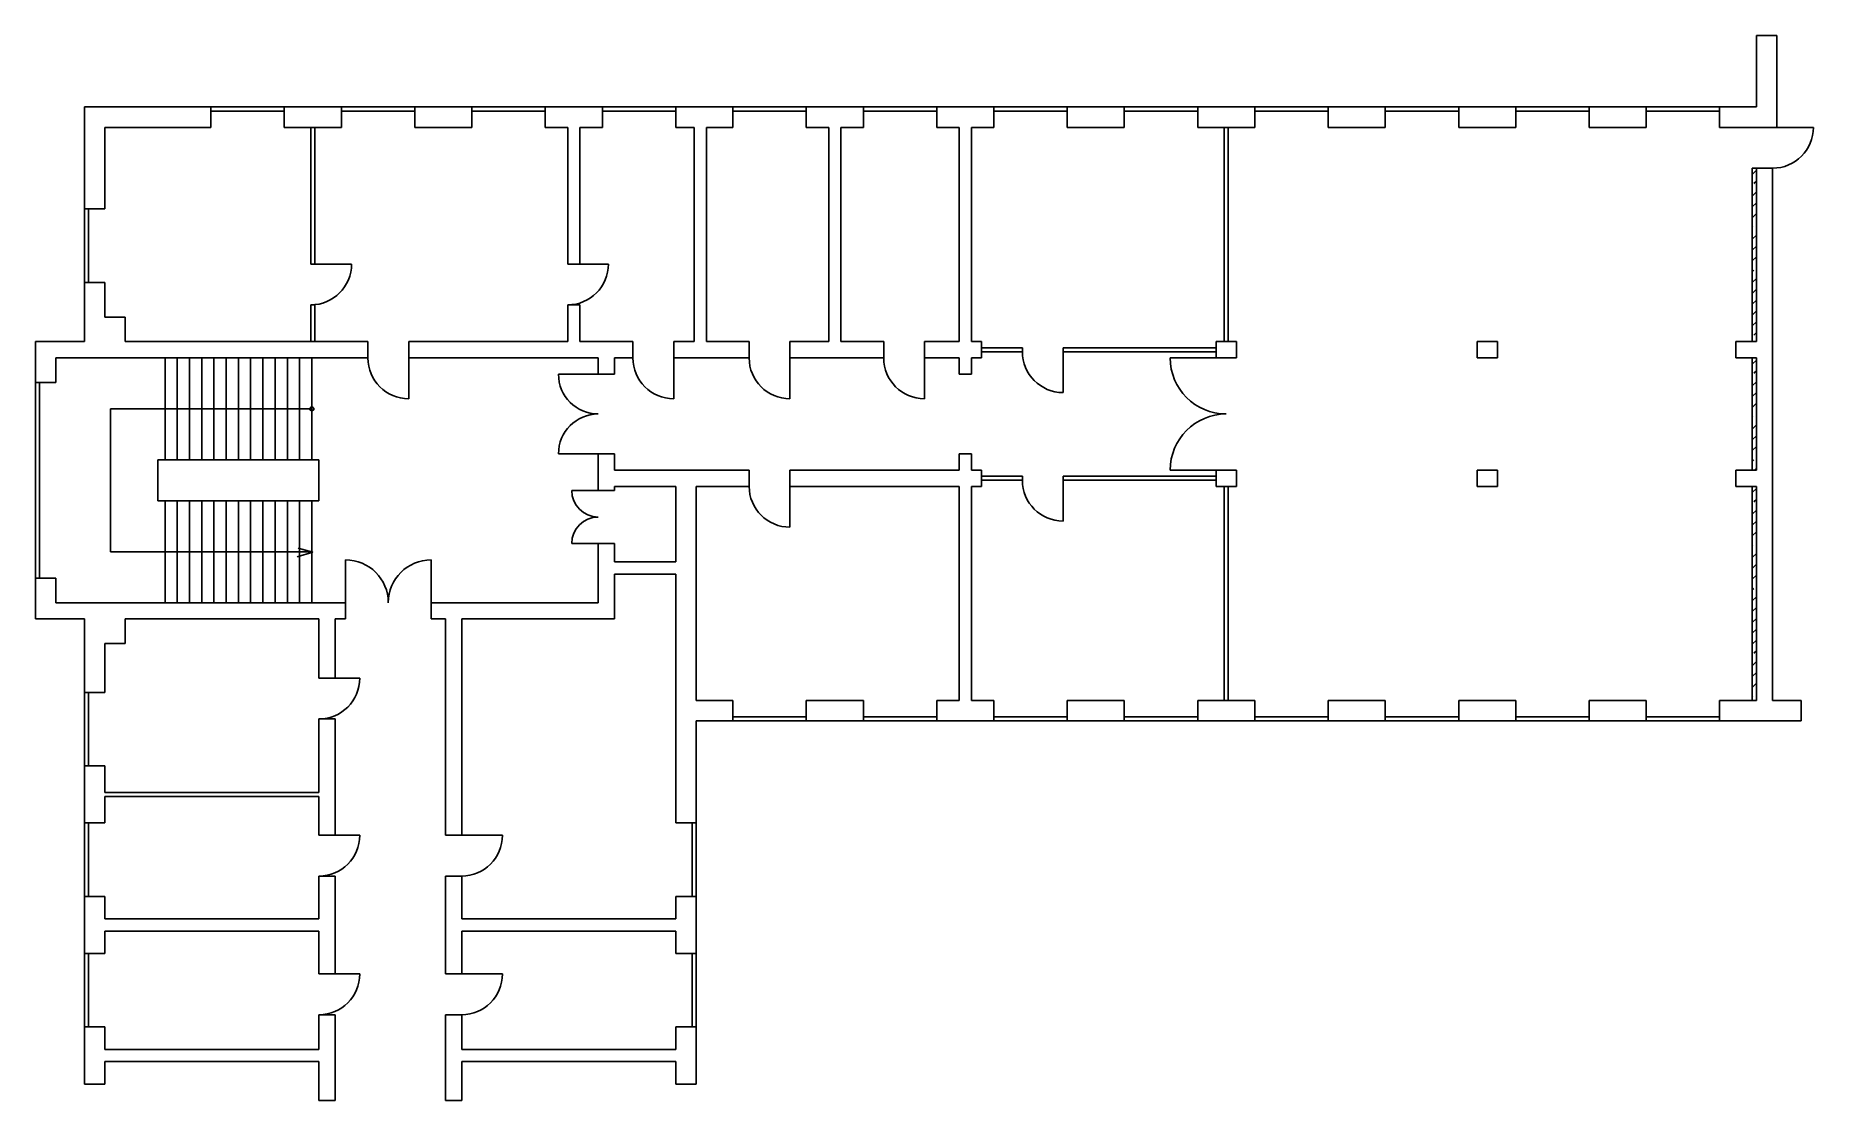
# Model space of a CAD drawing. Extents: x 380 to 4740, y 65 to 2675.
import ezdxf

# ---------------------------------------------------------------- set-up
doc = ezdxf.new("R2010")
doc.units = 0
doc.header["$LTSCALE"] = 25
doc.layers.get('0').update_dxf_attribs({"linetype": 'CONTINUOUS'})

# ---------------------------------------------------------------- blocks, each defined once
blk = doc.blocks.new('ZW1')
for p, q in [((0, -250), (0, 0)), ((0, 0), (310, 0)), ((310, 0), (310, -50)), ((50, -50), (50, -250)), ((310, -50), (50, -50)), ((50, -250), (0, -250))]:
    blk.add_line(p, q)
blk = doc.blocks.new('FENSTER')
for p, q in [((0, 0), (180, 0)), ((0, -10), (0, 0)), ((180, 0), (180, -10)), ((180, -10), (0, -10))]:
    blk.add_line(p, q)
blk = doc.blocks.new('ZW2')
for p, q in [((0, -50), (0, 0)), ((0, 0), (140, 0)), ((140, 0), (140, -50)), ((140, -50), (0, -50))]:
    blk.add_line(p, q)
blk = doc.blocks.new('ZW3')
for p, q in [((0, 0), (140, 0)), ((0, -50), (0, 0)), ((140, 0), (140, -50)), ((55, -50), (0, -50)), ((55, -385), (55, -50)), ((85, -50), (85, -385)), ((140, -50), (85, -50)), ((85, -385), (55, -385))]:
    blk.add_line(p, q)
blk = doc.blocks.new('ZW4')
for p, q in [((390, 0), (390, 90)), ((390, 90), (420, 90)), ((420, 90), (420, 0)), ((0, 0), (390, 0)), ((0, -40), (0, 0)), ((420, 0), (550, 0)), ((550, 0), (550, -40)), ((465, -40), (0, -40)), ((465, -80), (465, -40)), ((550, -40), (505, -40)), ((505, -40), (505, -80)), ((505, -80), (465, -80))]:
    blk.add_line(p, q)
blk = doc.blocks.new('ZW5')
for p, q in [((120, 0), (120, 145)), ((120, 145), (170, 145)), ((170, 145), (170, 60)), ((170, 60), (220, 60)), ((220, 60), (220, 0)), ((0, -100), (0, 0)), ((0, 0), (120, 0)), ((220, 0), (815, 0)), ((815, 0), (815, -40)), ((815, -40), (50, -40)), ((50, -40), (50, -100)), ((50, -100), (0, -100))]:
    blk.add_line(p, q)
blk = doc.blocks.new('GW1')
for p, q in [((0, -335), (0, 0)), ((0, 0), (10, 0)), ((10, 0), (10, -335)), ((10, -335), (0, -335))]:
    blk.add_line(p, q)
blk = doc.blocks.new('GW2')
for p, q in [((0, -90), (0, 0)), ((0, 0), (10, 0)), ((10, 0), (10, -90)), ((10, -90), (0, -90))]:
    blk.add_line(p, q)
blk = doc.blocks.new('ZW6')
for p, q in [((0, 0), (140, 0)), ((0, -50), (0, 0)), ((140, 0), (140, -50)), ((45, -50), (0, -50)), ((45, -575), (45, -50)), ((75, -50), (75, -575)), ((75, -50), (140, -50)), ((-5, -615), (-5, -575)), ((-5, -575), (45, -575)), ((75, -575), (180, -575)), ((180, -575), (180, -615)), ((180, -615), (-5, -615))]:
    blk.add_line(p, q)
blk = doc.blocks.new('ZW7')
for p, q in [((0, 0), (140, 0)), ((0, -50), (0, 0)), ((140, 0), (140, -50)), ((55, -50), (0, -50)), ((55, -575), (55, -50)), ((140, -50), (85, -50)), ((85, -50), (85, -575)), ((-40, -575), (55, -575)), ((-40, -615), (-40, -575)), ((85, -575), (190, -575)), ((190, -575), (190, -615)), ((190, -615), (-40, -615))]:
    blk.add_line(p, q)
blk = doc.blocks.new('ZW8')
for p, q in [((0, 0), (140, 0)), ((0, -50), (0, 0)), ((140, 0), (140, -50)), ((55, -50), (0, -50)), ((55, -575), (55, -50)), ((85, -50), (85, -575)), ((140, -50), (85, -50)), ((-30, -575), (55, -575)), ((-30, -615), (-30, -575)), ((85, -575), (110, -575)), ((110, -575), (110, -615)), ((55, -615), (-30, -615)), ((55, -655), (55, -615)), ((85, -615), (85, -655)), ((110, -615), (85, -615)), ((85, -655), (55, -655))]:
    blk.add_line(p, q)
blk = doc.blocks.new('SAEULE')
for p, q in [((0, -40), (0, 0)), ((0, 0), (50, 0)), ((50, 0), (50, -40)), ((50, -40), (0, -40))]:
    blk.add_line(p, q)
blk = doc.blocks.new('GW3')
for p, q in [((0, -525), (0, 0)), ((0, 0), (10, 0)), ((10, 0), (10, -525)), ((10, -525), (0, -525))]:
    blk.add_line(p, q)
blk = doc.blocks.new('GW4')
for p, q in [((0, 0), (100, 0)), ((0, -10), (0, 0)), ((100, 0), (100, -10)), ((100, -10), (0, -10))]:
    blk.add_line(p, q)
blk = doc.blocks.new('ZW9')
for p, q in [((90, 0), (90, 175)), ((90, 175), (140, 175)), ((140, 175), (140, -50)), ((0, -50), (0, 0)), ((0, 0), (90, 0)), ((140, -50), (0, -50))]:
    blk.add_line(p, q)
blk = doc.blocks.new('ZW10')
for p, q in [((0, -425), (0, 0)), ((0, 0), (40, 0)), ((40, 0), (40, -1305)), ((-50, -425), (0, -425)), ((-50, -465), (-50, -425)), ((0, -465), (-50, -465)), ((0, -740), (0, -465)), ((-50, -740), (0, -740)), ((-50, -780), (-50, -740)), ((0, -780), (-50, -780)), ((0, -1305), (0, -780)), ((-90, -1355), (-90, -1305)), ((-90, -1305), (0, -1305)), ((40, -1305), (110, -1305)), ((110, -1305), (110, -1355)), ((110, -1355), (-90, -1355))]:
    blk.add_line(p, q)
blk = doc.blocks.new('ZW11')
for p, q in [((0, 0), (415, 0)), ((0, -40), (0, 0)), ((415, 0), (415, 40)), ((415, 40), (445, 40)), ((445, 40), (445, 0)), ((445, 0), (470, 0)), ((470, 0), (470, -40)), ((415, -40), (0, -40)), ((415, -565), (415, -40)), ((445, -40), (445, -565)), ((470, -40), (445, -40)), ((360, -565), (415, -565)), ((360, -615), (360, -565)), ((445, -565), (500, -565)), ((500, -565), (500, -615)), ((500, -615), (360, -615))]:
    blk.add_line(p, q)
blk = doc.blocks.new('ZW12')
for p, q in [((0, 0), (0, -90)), ((0, 0), (40, 0)), ((40, 0), (40, -40)), ((40, -40), (370, -40)), ((370, -40), (370, -80)), ((40, -80), (190, -80)), ((40, -90), (40, -80)), ((190, -80), (190, -265)), ((240, -80), (240, -605)), ((370, -80), (240, -80)), ((0, -90), (40, -90)), ((0, -220), (0, -365)), ((40, -220), (0, -220)), ((40, -265), (40, -220)), ((190, -265), (40, -265)), ((40, -295), (40, -405)), ((190, -295), (40, -295)), ((190, -905), (190, -295)), ((0, -365), (-410, -365)), ((-410, -405), (-410, -365)), ((-375, -405), (-410, -405)), ((-375, -935), (-375, -405)), ((40, -405), (-335, -405)), ((-335, -405), (-335, -935)), ((240, -605), (330, -605)), ((330, -605), (330, -655)), ((330, -655), (240, -655)), ((240, -655), (240, -905)), ((240, -905), (190, -905)), ((-335, -935), (-375, -935))]:
    blk.add_line(p, q)
blk = doc.blocks.new('DTUER')
for p, q in [((0, 195), (-97.5, 195)), ((-97.5, 0), (0, 0))]:
    blk.add_line(p, q)
for centre, start, end in [((0, 195), 180, 270), ((0, 0), 90, 180)]:
    blk.add_arc(centre, 97.5, start, end)
blk = doc.blocks.new('FTUER')
for p, q in [((0, 0), (-65, 0)), ((0, -130), (-65, -130))]:
    blk.add_line(p, q)
for centre, start, end in [((0, 0), 180, 270), ((0, -130), 90, 180)]:
    blk.add_arc(centre, 65, start, end)
blk = doc.blocks.new('ZW13')
for p, q in [((-615, -190), (-615, 50)), ((-615, 50), (-575, 50)), ((-575, 50), (-575, -55)), ((-50, -55), (-50, 0)), ((-50, 0), (0, 0)), ((0, 0), (0, -140)), ((-575, -55), (-50, -55)), ((-50, -85), (-575, -85)), ((-575, -85), (-575, -190)), ((-50, -140), (-50, -85)), ((0, -140), (-50, -140)), ((-575, -190), (-615, -190))]:
    blk.add_line(p, q)
blk = doc.blocks.new('ZW14')
for p, q in [((-615, -180), (-615, 30)), ((-615, 30), (-575, 30)), ((-575, 30), (-575, -55)), ((-50, -55), (-50, 0)), ((-50, 0), (0, 0)), ((0, 0), (0, -140)), ((-575, -55), (-50, -55)), ((-50, -85), (-575, -85)), ((-575, -85), (-575, -180)), ((-50, -140), (-50, -85)), ((0, -140), (-50, -140)), ((-575, -180), (-615, -180))]:
    blk.add_line(p, q)
blk = doc.blocks.new('ZW15')
at = {"xscale": -1}
blk.add_blockref('ZW14', (0, 140), dxfattribs=at)
blk = doc.blocks.new('ZW16')
at = {"xscale": -1}
blk.add_blockref('ZW13', (0, 140), dxfattribs=at)
blk = doc.blocks.new('ZW18')
for p, q in [((-760, 60), (-760, -40)), ((-710, 60), (-760, 60)), ((-710, 0), (-710, 60)), ((0, 0), (-710, 0)), ((0, -40), (0, 0)), ((-760, -40), (-640, -40)), ((-640, -40), (-640, -220)), ((-540, -40), (-65, -40)), ((-540, -100), (-540, -40)), ((-65, -40), (-65, -185)), ((-25, -185), (-25, -40)), ((-25, -40), (0, -40)), ((-590, -220), (-590, -100)), ((-590, -100), (-540, -100)), ((-65, -185), (-25, -185)), ((-640, -220), (-590, -220))]:
    blk.add_line(p, q)
blk = doc.blocks.new('FENSTER2')
for p, q in [((0, 0), (0, 480)), ((0, 480), (10, 480)), ((10, 480), (10, 0)), ((10, 0), (0, 0))]:
    blk.add_line(p, q)
blk = doc.blocks.new('DTUER2')
for p, q in [((0, 0), (0, 105)), ((210, 0), (210, 105))]:
    blk.add_line(p, q)
for centre, start, end in [((0, 0), 0, 90), ((210, 0), 90, 180)]:
    blk.add_arc(centre, 105, start, end)
blk = doc.blocks.new('ZW17')
for p, q in [((575, 115), (615, 115)), ((575, -65), (575, 115)), ((615, 115), (615, -170)), ((0, 0), (50, 0)), ((0, -140), (0, 0)), ((50, 0), (50, -65)), ((50, -65), (575, -65)), ((575, -75), (50, -75)), ((50, -75), (50, -140)), ((575, -170), (575, -75)), ((50, -140), (0, -140)), ((615, -170), (575, -170))]:
    blk.add_line(p, q)
blk = doc.blocks.new('*X35')
at = {"color": 0}
for p, q in [((4000, 1984.745674), (4010, 1994.745674)), ((4003.992148, 1962.221318), (4010, 1968.229169)), ((4000, 1931.712665), (4010, 1941.712665)), ((4000, 1905.196161), (4010, 1915.196161)), ((4000, 1878.679656), (4010, 1888.679656)), ((4000, 1825.646648), (4010, 1835.646648)), ((4003.992148, 1856.155301), (4003.992148, 1856.155301)), ((4000, 1799.130144), (4010, 1809.130144)), ((4000, 1772.613639), (4010, 1782.613639)), ((4000, 1746.097135), (4003.992148, 1750.089283)), ((4000, 1719.580631), (4010, 1729.580631)), ((4000, 1693.064126), (4010, 1703.064126)), ((4000, 1666.547622), (4010, 1676.547622)), ((4000, 1640.031118), (4010, 1650.031118)), ((4000, 1613.514613), (4010, 1623.514613)), ((4003.992148, 1590.990258), (4010, 1596.998109))]:
    blk.add_line(p, q, dxfattribs=at)
blk = doc.blocks.new('MW1')
for p, q in [((0, -425), (0, 0)), ((0, 0), (10, 0)), ((10, 0), (10, -425)), ((10, -425), (0, -425))]:
    blk.add_line(p, q)
blk.add_blockref('*X35', (-4000, -2000))
blk = doc.blocks.new('*X37')
at = {"color": 0}
for p, q in [((4000, 1984.745674), (4010, 1994.745674)), ((4003.992148, 1962.221318), (4010, 1968.229169)), ((4000, 1931.712665), (4010, 1941.712665)), ((4000, 1905.196161), (4010, 1915.196161)), ((4000, 1878.679656), (4010, 1888.679656)), ((4000, 1825.646648), (4010, 1835.646648)), ((4003.992148, 1856.155301), (4003.992148, 1856.155301)), ((4000, 1799.130144), (4010, 1809.130144)), ((4000, 1772.613639), (4010, 1782.613639)), ((4000, 1746.097135), (4003.992148, 1750.089283)), ((4005.419369, 1725), (4010, 1729.580631))]:
    blk.add_line(p, q, dxfattribs=at)
blk = doc.blocks.new('MW2')
for p, q in [((0, -275), (0, 0)), ((0, 0), (10, 0)), ((10, 0), (10, -275)), ((10, -275), (0, -275))]:
    blk.add_line(p, q)
blk.add_blockref('*X37', (-4000, -2000))
blk = doc.blocks.new('*X39')
at = {"color": 0}
for p, q in [((4000, 1984.745674), (4010, 1994.745674)), ((4003.992148, 1962.221318), (4010, 1968.229169)), ((4000, 1931.712665), (4010, 1941.712665)), ((4000, 1905.196161), (4010, 1915.196161)), ((4000, 1878.679656), (4010, 1888.679656)), ((4000, 1825.646648), (4010, 1835.646648)), ((4003.992148, 1856.155301), (4003.992148, 1856.155301)), ((4000, 1799.130144), (4010, 1809.130144)), ((4000, 1772.613639), (4010, 1782.613639)), ((4000, 1746.097135), (4003.992148, 1750.089283)), ((4000, 1719.580631), (4010, 1729.580631)), ((4000, 1693.064126), (4010, 1703.064126)), ((4000, 1666.547622), (4010, 1676.547622)), ((4000, 1640.031118), (4010, 1650.031118)), ((4000, 1613.514613), (4010, 1623.514613)), ((4000, 1560.481605), (4010, 1570.481605)), ((4003.992148, 1590.990258), (4010, 1596.998109)), ((4000, 1533.965101), (4010, 1543.965101)), ((4000, 1507.448596), (4010, 1517.448596)), ((4003.992148, 1484.92424), (4003.992148, 1484.92424))]:
    blk.add_line(p, q, dxfattribs=at)
blk = doc.blocks.new('MW3')
for p, q in [((0, -525), (0, 0)), ((0, 0), (10, 0)), ((10, 0), (10, -525)), ((10, -525), (0, -525))]:
    blk.add_line(p, q)
blk.add_blockref('*X39', (-4000, -2000))
blk = doc.blocks.new('G_DTUER')
for p, q in [((0, 275), (-137.5, 275)), ((0, 0), (-137.5, 0))]:
    blk.add_line(p, q)
for centre, start, end in [((0, 275), 180, 270), ((0, 0), 90, 180)]:
    blk.add_arc(centre, 137.5, start, end)
blk = doc.blocks.new('GW5')
for p, q in [((0, 0), (375, 0)), ((0, -10), (0, 0)), ((375, 0), (375, -10)), ((375, -10), (0, -10))]:
    blk.add_line(p, q)
blk = doc.blocks.new('FENSTER1')
for p, q in [((0, -180), (0, 0)), ((0, 0), (10, 0)), ((10, 0), (10, -180)), ((10, -180), (0, -180))]:
    blk.add_line(p, q)
blk = doc.blocks.new('TUER')
blk.add_line((0, 0), (100, 0))
blk.add_arc((0, 0), 100, 270, 0)
blk = doc.blocks.new('M_TUER1')
blk.add_line((0, 0), (100, 0))
blk.add_arc((0, 0), 100, 270, 0)
blk = doc.blocks.new('G_TUER')
blk.add_line((0, 0), (0, -100))
blk.add_arc((0, 0), 100, 180, 270)
blk = doc.blocks.new('M_TUER')
blk.add_line((0, 0), (0, -100))
blk.add_arc((0, 0), 100, 180, 270)
blk = doc.blocks.new('TUER2')
blk.add_line((0, 0), (0, -100))
blk.add_arc((0, 0), 100, 180, 270)

msp = doc.modelspace()

# ---------------------------------------------------------------- linework, layer by layer
for p, q in [((697.5, 1885), (697.5, 1635)), ((727.5, 1885), (727.5, 1635)), ((757.5, 1885), (757.5, 1635)), ((787.5, 1885), (787.5, 1635)), ((817.5, 1885), (817.5, 1635)), ((847.5, 1885), (847.5, 1635)), ((877.5, 1885), (877.5, 1635)), ((907.5, 1885), (907.5, 1635)), ((937.5, 1885), (937.5, 1635)), ((967.5, 1885), (967.5, 1635)), ((997.5, 1885), (997.5, 1635)), ((1027.5, 1885), (1027.5, 1635)), ((1057.5, 1885), (1057.5, 1635)), ((1057.5, 1760), (564, 1760)), ((564, 1760), (564, 1410)), ((680, 1635), (1075, 1635)), ((680, 1535), (680, 1635)), ((1075, 1635), (1075, 1535)), ((1075, 1535), (680, 1535)), ((697.5, 1535), (697.5, 1285)), ((727.5, 1535), (727.5, 1285)), ((757.5, 1535), (757.5, 1285)), ((787.5, 1535), (787.5, 1285)), ((817.5, 1535), (817.5, 1285)), ((847.5, 1535), (847.5, 1285)), ((877.5, 1535), (877.5, 1285)), ((907.5, 1535), (907.5, 1285)), ((937.5, 1535), (937.5, 1285)), ((967.5, 1535), (967.5, 1285)), ((997.5, 1535), (997.5, 1285)), ((1027.5, 1535), (1027.5, 1285)), ((1057.5, 1535), (1057.5, 1285)), ((564, 1410), (1057.5, 1410)), ((1060.287651, 1409.076408), (1021.838742, 1397.549444)), ((1058.365204, 1409.076408), (1023.761178, 1418.682212)), ((1023.761178, 1418.682212), (1060.287651, 1409.076408))]:
    msp.add_line(p, q)
msp.add_circle((1057.5, 1760), 5)

# ---------------------------------------------------------------- block references
for name, p in [('ZW9', (4510, 2500)), ('ZW1', (500, 2500)), ('FENSTER', (810, 2500)), ('ZW2', (990, 2500)), ('FENSTER', (1130, 2500)), ('ZW2', (1310, 2500)), ('FENSTER', (1450, 2500)), ('ZW3', (1630, 2500)), ('FENSTER', (1770, 2500)), ('ZW6', (1950, 2500)), ('FENSTER', (2090, 2500)), ('ZW7', (2270, 2500)), ('FENSTER', (2410, 2500)), ('ZW8', (2590, 2500)), ('FENSTER', (2730, 2500)), ('ZW2', (2910, 2500)), ('FENSTER', (3050, 2500)), ('ZW2', (3230, 2500)), ('FENSTER', (3370, 2500)), ('ZW2', (3550, 2500)), ('FENSTER', (3690, 2500)), ('ZW2', (3870, 2500)), ('FENSTER', (4010, 2500)), ('ZW2', (4190, 2500)), ('FENSTER', (4330, 2500)), ('GW1', (1055, 2450)), ('GW3', (3295, 2450)), ('M_TUER1', (4640, 2450)), ('ZW10', (4600, 2350)), ('MW1', (4590, 2350)), ('FENSTER1', (500, 2250)), ('TUER', (1055, 2115)), ('TUER', (1685, 2115)), ('ZW5', (380, 1925)), ('GW2', (1055, 2015)), ('ZW4', (1295, 1925)), ('SAEULE', (3275, 1925)), ('SAEULE', (3915, 1925)), ('G_TUER', (1295, 1885)), ('M_TUER', (1945, 1885)), ('M_TUER', (2230, 1885)), ('M_TUER', (2560, 1885)), ('GW4', (2700, 1910)), ('TUER2', (2900, 1900)), ('GW5', (2900, 1910)), ('G_DTUER', (3300, 1610)), ('MW2', (4590, 1885)), ('DTUER', (1760, 1650)), ('FENSTER2', (380, 1345)), ('ZW12', (1760, 1650)), ('ZW11', (2230, 1610)), ('M_TUER', (2230, 1570)), ('GW4', (2700, 1595)), ('TUER2', (2900, 1585)), ('GW5', (2900, 1595)), ('SAEULE', (3275, 1610)), ('GW3', (3295, 1570)), ('SAEULE', (3915, 1610)), ('MW3', (4590, 1570)), ('FTUER', (1760, 1560)), ('DTUER2', (1140, 1285)), ('ZW18', (1140, 1285)), ('TUER', (1075, 1100)), ('FENSTER1', (500, 1065)), ('FENSTER', (2090, 1005)), ('ZW2', (2270, 1045)), ('FENSTER', (2410, 1005)), ('FENSTER', (2730, 1005)), ('ZW2', (2910, 1045)), ('FENSTER', (3050, 1005)), ('ZW2', (3230, 1045)), ('FENSTER', (3370, 1005)), ('ZW2', (3550, 1045)), ('FENSTER', (3690, 1005)), ('ZW2', (3870, 1045)), ('FENSTER', (4010, 1005)), ('ZW2', (4190, 1045)), ('FENSTER', (4330, 1005)), ('ZW17', (500, 885)), ('FENSTER1', (500, 745)), ('FENSTER1', (1990, 745)), ('TUER', (1075, 715)), ('TUER', (1425, 715)), ('ZW16', (500, 425)), ('ZW13', (2000, 565)), ('FENSTER1', (500, 425)), ('FENSTER1', (1990, 425)), ('TUER', (1075, 375)), ('TUER', (1425, 375)), ('ZW15', (500, 105)), ('ZW14', (2000, 245))]:
    msp.add_blockref(name, p)

doc.saveas('drawing.dxf')
